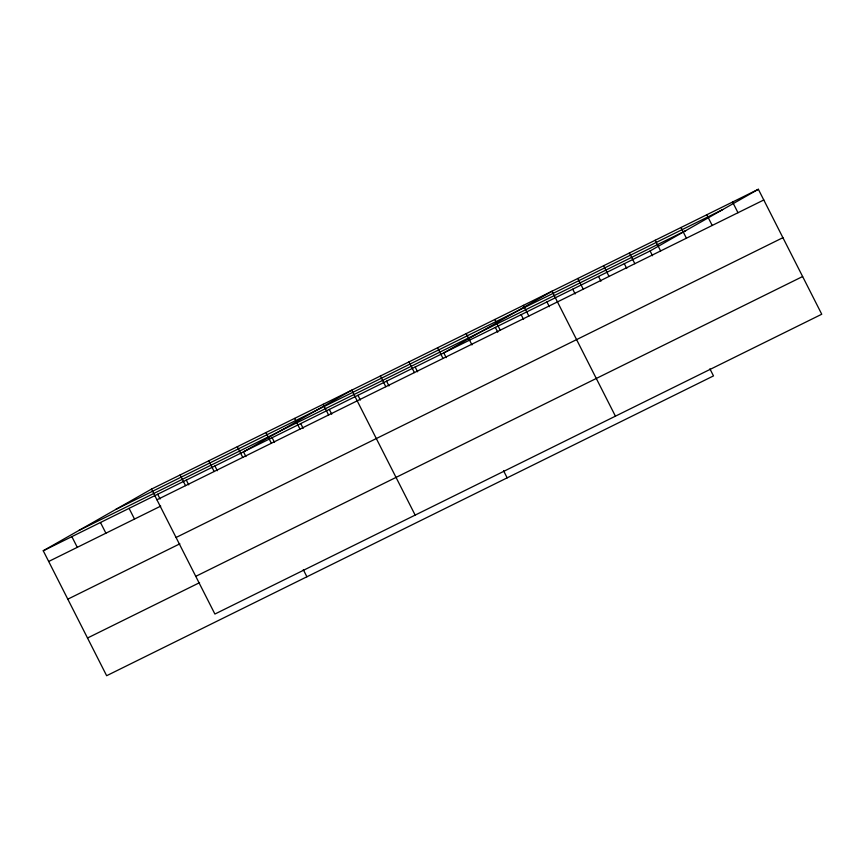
<?xml version="1.0" encoding="UTF-8"?>
<svg xmlns="http://www.w3.org/2000/svg" width="865" height="865" viewBox="0 0 865 865"><rect width="100%" height="100%" fill="white"/><g stroke="black" fill="none" stroke-linecap="round" stroke-linejoin="round"><path stroke-width="1.3" d="M709.905 368.836L713.495 375.907L106.644 675.716L43.25 550.767L151.505 489.093L758.356 189.284L821.75 314.233L214.898 614.042L151.505 489.093M43.25 550.767L650.102 250.958L758.356 189.284M115.78 509.442L722.632 209.633M78.975 530.418L685.826 230.609M156.933 499.786L763.784 199.977M48.678 561.471L160.728 506.111M176.06 537.489L782.912 237.68M67.805 599.175L179.855 543.815M195.771 576.339L802.623 276.53M87.516 638.013L199.566 582.664M732.568 202.021L737.996 212.725M706.781 214.769L712.209 225.462M680.982 227.506L686.41 238.21M655.194 240.254L660.622 250.947M650.102 250.958L652.513 255.716M629.406 252.991L634.834 263.695M624.314 263.706L626.725 268.464M603.608 265.728L609.036 276.432M598.526 276.443L600.937 281.201M577.82 278.476L583.248 289.17M572.727 289.191L575.139 293.938M615.415 416.162L552.032 291.213L443.777 352.898L446.189 357.656M546.939 301.928L549.351 306.686M523.422 305.356L528.85 316.049M521.152 314.676L523.563 319.423M494.812 319.488L500.24 330.181M495.353 327.413L497.764 332.171M466.203 333.62L471.976 344.908M503.581 470.776L507.16 477.848M437.593 347.752L443.021 358.456M415.168 367.03L417.579 371.788M408.983 361.884L414.411 372.588M386.558 381.162L388.969 385.92M380.373 376.016L385.801 386.72M357.948 395.294L360.359 400.052M415.157 515.097L351.763 390.158L243.508 451.833L245.919 456.59M329.338 409.437L331.749 414.184M323.164 404.29L328.592 414.984M300.728 423.569L303.139 428.326M294.554 418.422L299.982 429.116M272.118 437.701L274.529 442.458M265.944 432.554L271.372 443.258M303.312 569.711L306.902 576.782M237.334 446.686L242.762 457.39M214.898 465.965L217.32 470.722M208.725 460.818L214.152 471.522M186.299 480.097L188.711 484.854M180.115 474.961L185.542 485.654M157.69 494.239L160.101 498.986M129.08 508.371L134.508 519.065M100.47 522.503L105.898 533.197M71.86 536.635L77.288 547.34"/></g></svg>
